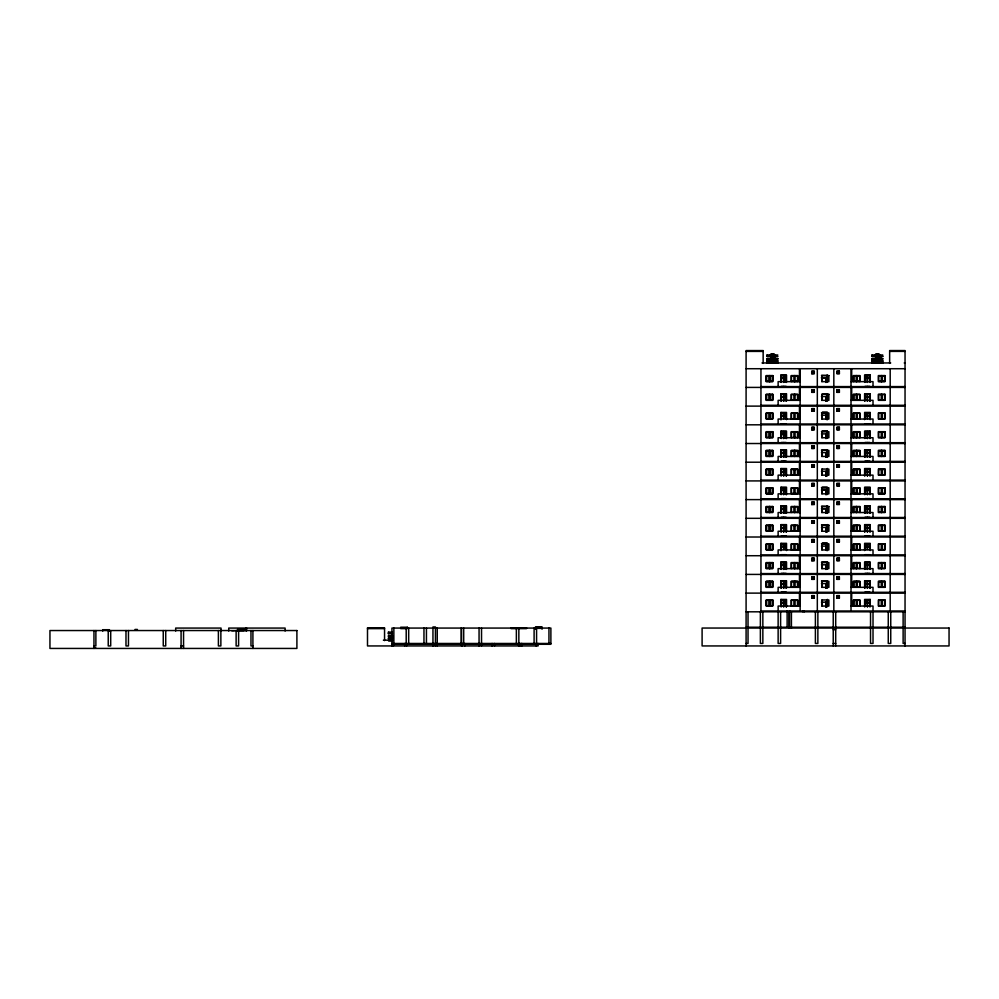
<?xml version="1.0" encoding="UTF-8"?>
<svg xmlns="http://www.w3.org/2000/svg" width="999" height="999" viewBox="0 0 999 999"><rect width="100%" height="100%" fill="white"/><g stroke="black" fill="none" stroke-linecap="round" stroke-linejoin="round"><path stroke-width="1.5" d="M880.019 357.03L881.13 357.192L880.156 356.98M876.123 357.854L877.197 357.754L877.06 356.968M876.485 357.492L875.823 357.717L877.035 357.492M772.564 357.804L772.614 356.968M879.395 357.03L879.47 357.33M879.719 357.28L879.108 357.242M877.996 357.867L878.933 356.968L878.421 357.792M773.164 357.654L772.527 357.505M772.764 357.505L774.088 356.993L773.376 357.292M773.651 357.03L773.226 357.305M771.94 357.317L772.127 357.317M770.841 357.317L770.679 357.305M877.659 357.854L877.447 356.993M775.212 357.317L775.399 356.968M876.86 354.982L875.898 355.357A10.315 9.965 -90 0 0 874.487 355.644L871.802 356.256L871.802 354.982L882.729 354.982L882.729 356.256L880.768 355.644A10.577 10.215 -90 0 0 879.807 355.419M391.908 632.554L391.845 632.567A10.265 9.915 90 0 0 390.447 632.854A10.265 9.915 -90 0 1 391.845 632.567L392.108 632.554M771.028 355.332L770.941 355.332A10.315 9.965 -90 0 0 769.542 355.632L766.857 356.243L766.857 354.97L777.784 354.97L777.16 356.243M875.973 355.344L877.621 355.344L877.584 354.433L877.759 356.256M875.574 356.98L875.436 356.993M771.89 355.344L771.99 355.407A10.277 2.66 -90 0 1 772.377 355.781L774.687 356.243L774.687 354.97M876.81 355.344L876.935 355.419A10.277 2.66 -90 0 1 877.322 355.794L879.632 356.256L879.632 354.982M889.647 351.386L905.044 351.386M746.091 351.398L763.149 351.398M770.616 354.408L774.362 354.408M875.561 354.433L879.307 354.433M770.304 354.558L774.65 354.558M875.249 354.57L879.607 354.57M777.284 356.243L775.823 355.632A10.577 10.215 -90 0 0 774.362 355.332L773.676 354.408L773.788 355.332A10.577 2.735 -90 0 1 774.15 355.632L774.537 356.243M766.945 356.581L777.921 356.581M871.89 356.593L882.866 356.593M767.182 358.566L777.497 358.566M872.127 358.579L882.454 358.579M766.945 358.753L777.921 358.753M871.89 358.766L882.866 358.766M766.945 358.966L777.921 358.966M871.89 358.978L882.866 358.978M767.182 359.141L777.497 359.141M872.127 359.165L882.454 359.165M767.182 360.739L777.497 360.739M872.127 360.751L882.629 360.751M766.945 360.914L777.921 360.914M871.89 360.926L882.866 360.926M766.945 361.126L777.921 361.126M871.89 361.151L882.866 361.151M767.182 361.313L777.497 361.313M872.127 361.326L882.629 361.326M761.987 362.949L890.708 362.949M904.22 362.949L905.044 362.949M766.945 363.074L777.921 363.074M871.89 363.099L882.866 363.099M746.091 368.718L905.044 368.718M814.297 371.403L811.725 371.403L811.725 373.663L814.297 373.663L814.297 371.191L811.825 371.191L811.825 373.663M836.85 371.403L839.422 371.403M811.825 371.853L814.185 371.815M836.95 371.815L839.31 371.853M811.825 372.202L814.185 372.152M836.95 372.152L839.31 372.202M811.825 372.49L814.185 372.54M836.95 372.49L839.31 372.54M811.825 372.877L814.185 372.827M836.95 372.877L839.31 372.827M811.825 373.214L814.185 373.164M836.95 373.164L839.31 373.214M811.825 373.551L814.185 373.551M836.95 373.501L839.31 373.551M870.204 375.037L864.622 375.037L864.622 382.255M781.181 375.437L786.275 375.437L786.275 382.405M821.465 375.362L826.847 375.524M783.853 375.636L786.163 375.636L786.163 378.022L783.853 378.022M867.532 375.636L869.854 375.636L869.854 378.022L867.532 378.022M769.467 375.861L766.445 375.861L766.445 381.368L769.143 381.368L769.143 375.861M772.502 375.861L769.767 375.861L769.767 381.368L772.502 381.368L772.502 375.861L772.439 381.306L769.804 381.306M794.492 375.861L791.47 375.861L791.47 381.368L794.168 381.368L794.168 375.861M794.792 375.861L797.527 375.861L797.527 381.368L794.792 381.368L797.464 381.306M853.683 375.924L853.683 381.306L856.318 381.306L853.621 381.368L853.621 375.861L856.355 375.861M856.643 375.861L859.677 375.861L859.677 381.368L856.98 381.368L856.98 375.861M881.38 375.861L878.645 375.861L878.645 381.368L881.38 381.368L878.708 381.306M881.667 375.861L884.702 375.861L884.702 381.368L882.005 381.368L882.005 375.861M821.465 377.772L826.847 377.772M821.465 377.834L826.847 377.834M781.181 378.221L786.275 378.221M864.859 378.221L869.967 378.221M783.853 378.421L786.163 378.421L786.163 382.405M867.532 378.421L869.854 378.421L869.854 382.405L869.967 375.437L864.859 375.437L864.859 382.405L864.984 378.421L867.294 378.421L867.294 382.405M769.143 381.306L766.495 381.306L766.495 375.924M791.533 381.306L794.168 381.306M856.98 381.306L859.615 381.306M882.005 381.306L884.639 381.306L884.639 375.924M800.137 381.643L778.134 381.643L778.134 386.588M851.011 381.643L873.014 381.643L873.014 386.588M781.293 386.388L783.603 386.388M783.853 386.388L786.163 386.388M864.984 386.388L867.294 386.388M867.532 386.388L869.854 386.388M760.951 386.588L905.044 386.588M746.091 387.412L905.044 387.412M814.297 390.109L811.725 390.109L811.725 392.357L814.297 392.357L814.297 389.885L811.825 389.885L811.825 392.357M836.85 390.109L839.422 390.109M811.825 390.846L814.185 390.896M836.95 390.846L839.31 390.896M811.825 391.196L814.185 391.233M836.95 391.196L839.31 391.233M811.825 391.533L814.185 391.533M836.95 391.533L839.31 391.533M811.825 391.571L814.185 391.571M836.95 391.571L839.31 391.571M811.825 391.87L814.185 391.908M836.95 391.87L839.31 391.908M781.181 394.13L786.275 394.13L786.275 401.111M826.847 394.23L821.752 394.23L821.752 400.462M783.853 394.33L786.163 394.33L786.163 396.728L783.853 396.728M867.532 394.33L869.854 394.33L869.854 396.728L867.532 396.728M769.467 394.568L766.445 394.568L766.445 400.062L769.143 400.012L769.143 394.568M772.502 394.568L769.767 394.568L769.767 400.062L772.502 400.062L772.502 394.568L772.439 400.012M794.492 394.568L791.47 394.568L791.47 400.062L794.168 400.012L794.168 394.568M794.792 394.568L797.527 394.568L797.527 400.062L794.792 400.062M856.355 400.062L853.621 400.062L853.621 394.568L856.355 394.568M856.643 394.568L859.677 394.568L859.677 400.062L856.98 400.012L856.98 394.568M881.38 394.568L878.645 394.568L878.645 400.062L881.38 400.062M881.667 394.568L884.702 394.568L884.702 400.062L882.005 400.012L882.005 394.568M821.465 396.528L826.847 396.528M781.181 396.928L786.275 396.928M864.859 396.928L869.967 396.928M783.853 397.127L786.163 397.127L786.163 401.111M867.532 397.127L869.854 397.127L869.854 401.111L869.967 394.13L864.859 394.13L864.859 401.111L864.984 397.127L867.294 397.127L867.294 401.111M800.137 400.337L778.134 400.337L778.134 405.294M851.011 400.337L873.014 400.337L873.014 405.294M760.951 405.294L905.044 405.294M746.091 406.118L905.044 406.118M814.297 408.803L811.725 408.803L811.725 411.064L814.297 411.064L814.297 408.591L811.825 408.591L811.825 411.064M836.85 408.803L839.422 408.803M811.825 408.916L814.185 408.916M836.95 408.916L839.31 408.916M811.825 409.602L814.185 409.553M836.95 409.553L839.31 409.602M811.825 409.89L814.185 409.94M836.95 409.89L839.31 409.94M811.825 410.227L814.185 410.277M836.95 410.227L839.31 410.277M811.825 410.564L814.185 410.614M836.95 410.564L839.31 410.614M811.825 410.901L814.185 410.901M836.95 410.901L839.31 410.901M827.359 412.375L822.302 412.375L827.359 412.375L827.359 419.655M821.465 412.762L826.847 412.774L826.847 419.68M781.181 412.837L786.275 412.837L786.275 418.419M783.853 413.037L786.163 413.037L786.163 415.422L783.853 415.422M867.532 413.037L869.854 413.037L869.854 415.422L867.532 415.422M769.467 413.261L766.445 413.261L766.445 418.768L769.143 418.706M772.502 413.261L769.767 413.261L769.767 418.768L772.502 418.768L772.502 413.261L772.439 418.706M794.492 413.261L791.47 413.261L791.47 418.768L794.168 418.706M794.792 413.261L797.527 413.261L797.527 418.768L794.792 418.768M856.355 418.768L853.621 418.768L853.621 413.261L856.355 413.261M856.643 413.261L859.677 413.261L859.677 418.768L856.98 418.768L856.98 413.261M881.38 413.261L878.645 413.261L878.645 418.768L881.38 418.768M881.667 413.261L884.702 413.261L884.702 418.768L882.005 418.768L882.005 413.261M821.465 415.184L826.847 415.234M781.181 415.621L786.275 415.621M864.859 415.621L869.967 415.621M783.853 415.821L786.163 415.821L786.163 418.481M867.532 415.821L869.854 415.821L869.854 418.481L869.967 412.837L864.859 412.837L864.859 418.419L864.984 415.821L867.294 415.821L867.294 418.481M800.137 419.043L778.134 419.043L778.134 423.988M851.011 419.043L873.014 419.043L873.014 423.988M781.293 423.788L783.603 423.788M783.853 423.788L786.163 423.788M864.984 423.788L867.294 423.788M867.532 423.788L869.854 423.788M760.951 423.988L905.044 423.988M746.091 424.812L905.044 424.812M814.297 427.51L811.725 427.51L811.725 429.77L814.297 429.77L814.297 427.285L811.825 427.285L811.825 429.77M836.85 427.51L839.422 427.51M811.825 427.622L814.185 427.622M836.95 427.622L839.31 427.622M811.825 427.909L814.185 427.959M836.95 427.959L839.31 427.909M811.825 428.259L814.185 428.296M836.95 428.259L839.31 428.296M811.825 428.971L814.185 428.933M836.95 428.933L839.31 428.971M811.825 429.27L814.185 429.308M836.95 429.308L839.31 429.27M811.825 429.607L814.185 429.607M836.95 429.607L839.31 429.607M827.359 431.068L822.302 431.068L827.359 431.143L827.359 438.361M870.204 431.143L864.622 431.143L864.622 438.361M821.465 431.468L826.847 431.468L826.847 438.386M781.181 431.543L786.275 431.543L786.275 438.511M783.853 431.73L786.163 431.73L786.163 434.128L783.853 434.128M867.532 431.73L869.854 431.73L869.854 434.128L867.532 434.128M769.467 431.968L766.445 431.968L766.445 437.462L769.143 437.412M794.492 431.968L791.47 431.968L791.47 437.462L794.168 437.412M794.792 431.968L797.527 431.968L797.527 437.462L794.792 437.462M856.355 431.968L853.621 431.968L853.621 437.462L856.355 437.462M856.643 431.968L859.677 431.968L859.677 437.462L856.98 437.462L856.98 431.968M881.38 431.968L878.645 431.968L878.645 437.462L881.38 437.462M881.667 431.968L884.702 431.968L884.702 437.462L882.005 437.462L882.005 431.968M821.465 433.928L826.847 433.878M781.181 434.328L786.275 434.328M864.859 434.328L869.967 434.328M783.853 434.528L786.163 434.528L786.163 438.511M867.532 434.528L869.854 434.528L869.854 438.511L869.967 431.543L864.859 431.543L864.859 438.511L864.984 434.528L867.294 434.528L867.294 438.511M800.137 437.737L778.134 437.737L778.134 442.694M851.011 437.737L873.014 437.737L873.014 442.694M781.293 442.495L783.603 442.495M783.853 442.495L786.163 442.495M864.984 442.495L867.294 442.495M867.532 442.495L869.854 442.495M760.951 442.694L905.044 442.694M746.091 443.519L905.044 443.519M814.297 446.203L811.725 446.203L811.725 448.464L814.297 448.464L814.297 445.991L811.825 445.991L811.825 448.464M836.85 446.203L839.422 446.203M811.825 446.328L814.185 446.328M836.95 446.328L839.31 446.328M811.825 446.665L814.185 446.615M836.95 446.665L839.31 446.615M811.825 446.953L814.185 447.003M836.95 446.953L839.31 447.003M811.825 447.677L814.185 447.627M836.95 447.677L839.31 447.627M811.825 447.964L814.185 448.014M836.95 448.014L839.31 447.964M811.825 448.351L814.185 448.351M836.95 448.351L839.31 448.351M781.181 450.237L786.275 450.237L786.275 457.205M821.465 450.162L826.847 450.174L826.847 457.08M783.853 450.437L786.163 450.437L786.163 452.822L783.853 452.822M867.532 450.437L869.854 450.437L869.854 452.822L867.532 452.822M769.467 450.661L766.445 450.661L766.445 456.168L769.143 456.106L769.143 450.661L766.495 450.724L766.495 456.106M794.492 450.661L791.47 450.661L791.47 456.168L794.168 456.106L794.168 450.661L791.533 450.724M797.527 450.661L794.792 450.661L797.464 450.724L797.527 456.168L794.792 456.168M856.643 450.661L859.677 450.661L859.677 456.168L856.98 456.106L856.98 450.661L859.615 450.724M878.645 450.661L881.38 450.661L878.708 450.724L878.645 456.168L881.38 456.168M881.667 450.661L884.702 450.661L884.702 456.168L882.005 456.168L882.005 450.661L884.639 450.724L884.639 456.106M769.804 450.724L772.439 450.724L772.502 456.168L769.767 456.168L769.767 450.661L772.502 450.661L772.439 456.106M821.465 452.584L826.847 452.634M781.181 453.022L786.275 453.022M864.859 453.022L869.967 453.022M783.853 453.221L786.163 453.221L786.163 457.205M867.532 453.221L869.854 453.221L869.854 457.205L869.967 450.237L864.859 450.237L864.859 457.205L864.984 453.221L867.294 453.221L867.294 457.205M853.683 456.106L853.683 450.724L856.318 450.724L853.621 450.661L853.621 456.168L856.355 456.168M800.137 456.443L778.134 456.443L778.134 461.388M851.011 456.443L873.014 456.443L873.014 461.388M781.293 461.188L783.603 461.188M783.853 461.188L786.163 461.188M864.984 461.188L867.294 461.188M867.532 461.188L869.854 461.188M760.951 461.388L905.044 461.388M746.091 462.212L905.044 462.212M814.297 464.91L811.725 464.91L811.725 467.17L814.297 467.17L814.297 464.685L811.825 464.685L811.825 467.17M836.85 464.91L839.422 464.91M811.825 465.359L814.185 465.322M836.95 465.359L839.31 465.322M811.825 465.696L814.185 465.659M836.95 465.659L839.31 465.696M811.825 465.996L814.185 466.034M836.95 465.996L839.31 466.034M811.825 466.333L814.185 466.371M836.95 466.333L839.31 466.371M811.825 467.057L814.185 467.008M836.95 467.057L839.31 467.008M781.181 468.943L786.275 468.943L786.275 475.911M783.853 469.143L786.163 469.143L786.163 471.528L783.853 471.528M867.532 469.143L869.854 469.143L869.854 471.528L867.532 471.528M769.467 469.368L766.445 469.368L766.445 474.862L769.143 474.812L769.143 469.368L766.495 469.418L766.495 474.812M794.492 469.368L791.47 469.368L791.47 474.862L794.168 474.812L794.168 469.368L791.533 469.418M797.527 469.368L794.792 469.368L797.464 469.418L797.527 474.862L794.792 474.862M856.643 469.368L859.677 469.368L859.677 474.862L856.98 474.812L856.98 469.368L859.615 469.418M878.645 469.368L881.38 469.368L878.708 469.418L878.645 474.862L881.38 474.862M881.667 469.368L884.702 469.368L884.702 474.862L882.005 474.862L882.005 469.368L884.639 469.418L884.639 474.812M769.804 469.418L772.439 469.418L772.502 474.862L769.767 474.862L769.767 469.368L772.502 469.368L772.439 474.812M821.465 471.278L826.847 471.341M781.181 471.728L786.275 471.728M864.859 471.728L869.967 471.728M783.853 471.928L786.163 471.928L786.163 475.911M867.532 471.928L869.854 471.928L869.854 475.911L869.967 468.943L864.859 468.943L864.859 475.911L864.984 471.928L867.294 471.928L867.294 475.911M853.683 474.812L853.683 469.418L856.318 469.418L853.621 469.368L853.621 474.862L856.355 474.862M800.137 475.137L778.134 475.137L778.134 480.094M851.011 475.137L873.014 475.137L873.014 480.094M760.951 480.094L905.044 480.094M746.091 480.919L905.044 480.919M814.297 483.616L811.725 483.616L811.725 485.864L814.297 485.864L814.297 483.391L811.825 483.391L811.825 485.864M836.85 483.616L839.422 483.616M811.825 484.016L814.185 484.065M836.95 484.016L839.31 484.065M811.825 484.69L814.185 484.74M836.95 484.74L839.31 484.69M811.825 485.077L814.185 485.027M836.95 485.077L839.31 485.027M811.825 485.414L814.185 485.364M836.95 485.364L839.31 485.414M811.825 485.751L814.185 485.701M836.95 485.751L839.31 485.751M822.302 487.175L827.359 487.162L827.359 494.455M781.181 487.637L786.275 487.637L786.275 494.605M821.465 487.574L826.847 487.562L826.847 494.48M783.853 487.837L786.163 487.837L786.163 490.222L783.853 490.222M867.532 487.837L869.854 487.837L869.854 490.222L867.532 490.222M769.467 488.061L766.445 488.061L766.445 493.568L769.143 493.568L769.143 488.061M772.502 488.061L769.767 488.061L769.767 493.568L772.502 493.568L772.502 488.061L772.439 493.506L769.804 493.506M794.492 488.061L791.47 488.061L791.47 493.568L794.168 493.568L794.168 488.061M794.792 488.061L797.527 488.061L797.527 493.568L794.792 493.568L797.464 493.506M853.683 488.124L853.683 493.506L856.318 493.506L853.621 493.568L853.621 488.061L856.355 488.061M856.643 488.061L859.677 488.061L859.677 493.568L856.98 493.568L856.98 488.061M881.38 488.061L878.645 488.061L878.645 493.568L881.38 493.568L878.708 493.506M881.667 488.061L884.702 488.061L884.702 493.568L882.005 493.568L882.005 488.061M781.181 490.422L786.275 490.422M864.859 490.422L869.967 490.422M769.143 493.506L766.495 493.506L766.495 488.124M791.533 493.506L794.168 493.506M856.98 493.506L859.615 493.506M882.005 493.506L884.639 493.506L884.639 488.124M800.137 493.843L778.134 493.843L778.134 498.788M851.011 493.843L873.014 493.843L873.014 498.788M781.293 498.588L783.603 498.588M783.853 498.588L786.163 498.588M864.984 498.588L867.294 498.588M867.532 498.588L869.854 498.588M760.951 498.788L905.044 498.788M746.091 499.612L905.044 499.612M814.297 502.31L811.725 502.31L811.725 504.57L814.297 504.57L814.297 502.085L811.825 502.085L811.825 504.57M836.85 502.31L839.422 502.31M811.825 502.722L814.185 502.759M836.95 502.722L839.31 502.759M811.825 503.059L814.185 503.096M836.95 503.096L839.31 503.059M811.825 503.434L814.185 503.396M836.95 503.396L839.31 503.434M811.825 504.12L814.185 504.07M836.95 504.07L839.31 504.12M870.204 505.944L864.622 505.944L864.622 513.161M781.181 506.343L786.275 506.343L786.275 513.311M821.465 506.268L826.847 506.431M783.853 506.543L786.163 506.543L786.163 508.928L783.853 508.928M867.532 506.543L869.854 506.543L869.854 508.928L867.532 508.928M769.467 506.768L766.445 506.768L766.445 512.262L769.143 512.212M772.502 506.768L769.767 506.768L769.767 512.262L772.502 512.262L772.502 506.768L772.439 512.212M794.492 506.768L791.47 506.768L791.47 512.262L794.168 512.212M794.792 506.768L797.527 506.768L797.527 512.262L794.792 512.262M856.355 512.262L853.621 512.262L853.621 506.768L856.355 506.768M856.643 506.768L859.677 506.768L859.677 512.262L856.98 512.212M881.38 506.768L878.645 506.768L878.645 512.262L881.38 512.262M881.667 506.768L884.702 506.768L884.702 512.262L882.005 512.212M781.181 509.128L786.275 509.128M864.859 509.128L869.967 509.128M783.853 509.328L786.163 509.328L786.163 513.311M867.532 509.328L869.854 509.328L869.854 513.311L869.967 506.343L864.859 506.343L864.859 513.311L864.984 509.328L867.294 509.328L867.294 513.311M800.137 512.537L778.134 512.537L778.134 517.494M851.011 512.537L873.014 512.537L873.014 517.494M781.293 517.295L783.603 517.295M783.853 517.295L786.163 517.295M864.984 517.295L867.294 517.295M867.532 517.295L869.854 517.295M760.951 517.494L905.044 517.494M746.091 518.319L905.044 518.319M814.297 521.016L811.725 521.016L811.725 523.264L814.297 523.264L814.297 520.791L811.825 520.791L811.825 523.264M836.85 521.016L839.422 521.016M811.825 521.128L814.185 521.128M836.95 521.128L839.31 521.128M811.825 521.416L814.185 521.416M836.95 521.416L839.31 521.416M811.825 521.466L814.185 521.466M836.95 521.466L839.31 521.466M811.825 521.803L814.185 521.753M836.95 521.753L839.31 521.803M811.825 522.09L814.185 522.14M836.95 522.09L839.31 522.14M811.825 522.814L814.185 522.764M836.95 522.814L839.31 522.764M781.181 525.037L786.275 525.037L786.275 532.005M821.465 524.975L826.847 525.137M783.853 525.237L786.163 525.237L786.163 527.634L783.853 527.634M867.532 525.237L869.854 525.237L869.854 527.634L867.532 527.634M769.467 525.462L766.445 525.462L766.445 530.968L769.143 530.906M794.492 525.462L791.47 525.462L791.47 530.968L794.168 530.906M794.792 525.462L797.527 525.462L797.527 530.968L794.792 530.968M856.355 525.462L853.621 525.462L853.621 530.968L856.355 530.968M856.643 525.462L859.677 525.462L859.677 530.968L856.98 530.968L856.98 525.462M881.38 525.462L878.645 525.462L878.645 530.968L881.38 530.968M881.667 525.462L884.702 525.462L884.702 530.968L882.005 530.968L882.005 525.462M821.465 527.435L826.847 527.435M781.181 527.822L786.275 527.822M864.859 527.822L869.967 527.822M783.853 528.021L786.163 528.021L786.163 532.005M867.532 528.021L869.854 528.021L869.854 532.005L869.967 525.037L864.859 525.037L864.859 532.005L864.984 528.021L867.294 528.021L867.294 532.005M800.137 531.243L778.134 531.243L778.134 536.188M851.011 531.243L873.014 531.243L873.014 536.188M781.293 535.988L783.603 535.988M783.853 535.988L786.163 535.988M864.984 535.988L867.294 535.988M867.532 535.988L869.854 535.988M760.951 536.188L905.044 536.188M746.091 537.012L905.044 537.012M814.297 539.71L811.725 539.71L811.725 541.97L814.297 541.97L814.297 539.497L811.825 539.497L811.825 541.97M836.85 539.71L839.422 539.71M811.825 539.822L814.185 539.822M836.95 539.822L839.31 539.822M811.825 540.496L814.185 540.459M836.95 540.496L839.31 540.459M811.825 540.834L814.185 540.796M836.95 540.796L839.31 540.834M811.825 541.183L814.185 541.133M836.95 541.183L839.31 541.133M811.825 541.47L814.185 541.52M836.95 541.52L839.31 541.47M811.825 541.808L814.185 541.808M836.95 541.808L839.31 541.808M822.302 543.269L827.359 543.269L827.359 550.561M822.302 543.344L827.359 543.344M821.465 543.668L826.847 543.681L826.847 550.586M781.181 543.743L786.275 543.743L786.275 549.313M783.853 543.943L786.163 543.943L786.163 546.328L783.853 546.328M867.532 543.943L869.854 543.943L869.854 546.328L867.532 546.328M769.467 544.168L766.445 544.168L766.445 549.662L769.143 549.612L769.143 544.168M794.492 544.168L791.47 544.168L791.47 549.662L794.168 549.612L794.168 544.168M794.792 544.168L797.527 544.168L797.527 549.662L794.792 549.662M856.355 544.168L853.621 544.168L853.621 549.662L856.355 549.662M856.643 544.168L859.677 544.168L859.677 549.662L856.98 549.612L856.98 544.168M881.38 544.168L878.645 544.168L878.645 549.662L881.38 549.662M881.667 544.168L884.702 544.168L884.702 549.662L882.005 549.612L882.005 544.168M821.465 546.141L826.847 546.078M781.181 546.528L786.275 546.528M864.859 546.528L869.967 546.528M783.853 546.728L786.163 546.728L786.163 549.388M867.532 546.728L869.854 546.728L869.854 549.388M772.502 549.662L769.767 549.662L769.767 544.168L772.502 544.168L772.502 549.662L772.439 544.218M800.137 549.937L778.134 549.937L778.134 554.895M851.011 549.937L873.014 549.937L873.014 554.895M781.293 554.695L783.603 554.695M783.853 554.695L786.163 554.695M864.984 554.695L867.294 554.695M867.532 554.695L869.854 554.695M760.951 554.895L905.044 554.895M746.091 555.719L905.044 555.719M814.297 558.416L811.725 558.416L811.725 560.664L814.297 560.664L814.297 558.191L811.825 558.191L811.825 560.664M836.85 558.416L839.422 558.416M811.825 558.528L814.185 558.528M836.95 558.528L839.31 558.528M811.825 558.816L814.185 558.866M836.95 558.816L839.31 558.866M811.825 559.153L814.185 559.203M836.95 559.203L839.31 559.153M811.825 559.49L814.185 559.49M836.95 559.49L839.31 559.49M811.825 559.54L814.185 559.54M836.95 559.54L839.31 559.54M811.825 559.827L814.185 559.877M836.95 559.827L839.31 559.877M811.825 560.214L814.185 560.164M836.95 560.164L839.31 560.214M811.825 560.551L814.185 560.551M836.95 560.551L839.31 560.514M822.302 561.975L827.359 561.962L827.359 569.255M822.302 562.037L827.359 562.037M821.465 562.375L826.847 562.362L826.847 569.293M781.181 562.437L786.275 562.437L786.275 569.405M783.853 562.637L786.163 562.637L786.163 565.034L783.853 565.034M867.532 562.637L869.854 562.637L869.854 565.034L867.532 565.034M769.467 562.862L766.445 562.862L766.445 568.369L769.143 568.306L769.143 562.862M772.502 562.862L769.767 562.862L769.767 568.369L772.502 568.369L772.502 562.862L772.439 568.306M794.492 562.862L791.47 562.862L791.47 568.369L794.168 568.306L794.168 562.862M794.792 562.862L797.527 562.862L797.527 568.369L794.792 568.369M856.355 568.369L853.621 568.369L853.621 562.862L856.355 562.862M856.643 562.862L859.677 562.862L859.677 568.369L856.98 568.306L856.98 562.862M881.38 562.862L878.645 562.862L878.645 568.369L881.38 568.369M881.667 562.862L884.702 562.862L884.702 568.369L882.005 568.306L882.005 562.862M821.465 564.835L826.847 564.785M781.181 565.234L786.275 565.234M864.859 565.234L869.967 565.234M783.853 565.422L786.163 565.422L786.163 569.405M867.532 565.422L869.854 565.422L869.854 569.405L869.967 562.437L864.859 562.437L864.859 569.405L864.984 565.422L867.294 565.422L867.294 569.405M800.137 568.643L778.134 568.643L778.134 573.588M851.011 568.643L873.014 568.643L873.014 573.588M781.293 573.389L783.603 573.389M783.853 573.389L786.163 573.389M864.984 573.389L867.294 573.389M867.532 573.389L869.854 573.389M760.951 573.588L905.044 573.588M746.091 574.413L905.044 574.413M814.297 577.11L811.725 577.11L811.725 579.37L814.297 579.37L814.297 576.898L811.825 576.898L811.825 579.37M836.85 577.11L839.422 577.11M811.825 577.222L814.185 577.222M836.95 577.222L839.31 577.222M811.825 577.522L814.185 577.559M836.95 577.522L839.31 577.559M811.825 577.897L814.185 577.859M836.95 577.897L839.31 577.859M811.825 578.196L814.185 578.234M836.95 578.234L839.31 578.196M811.825 578.583L814.185 578.533M836.95 578.583L839.31 578.533M811.825 578.871L814.185 578.871M836.95 578.871L839.31 578.871M811.825 578.921L814.185 578.921M836.95 578.921L839.31 578.921M811.825 579.208L814.185 579.258M836.95 579.208L839.31 579.258M781.181 581.143L786.275 581.143L786.275 588.111M821.465 581.081L826.847 581.068L826.847 587.986M783.853 581.343L786.163 581.343L786.163 583.728L783.853 583.728M867.532 581.343L869.854 581.343L869.854 583.728L867.532 583.728M769.467 581.568L766.445 581.568L766.445 587.062L769.143 587.012L769.143 581.568L766.495 581.618L766.495 587.012M794.492 581.568L791.47 581.568L791.47 587.062L794.168 587.012L794.168 581.568L791.533 581.618M797.527 581.568L794.792 581.568L797.464 581.618L797.527 587.062L794.792 587.062M856.643 581.568L859.677 581.568L859.677 587.062L856.98 587.012L856.98 581.568L859.615 581.618M878.645 581.568L881.38 581.568L878.708 581.618L878.645 587.062L881.38 587.062M881.667 581.568L884.702 581.568L884.702 587.062L882.005 587.062L882.005 581.568L884.639 581.618L884.639 587.012M769.804 581.618L772.439 581.618L772.502 587.062L769.767 587.062L769.767 581.568L772.502 581.568L772.439 587.012M821.465 583.541L826.847 583.541M781.181 583.928L786.275 583.928M864.859 583.928L869.967 583.928M783.853 584.128L786.163 584.128L786.163 588.111M867.532 584.128L869.854 584.128L869.854 588.111L869.967 581.143L864.859 581.143L864.859 588.111L864.984 584.128L867.294 584.128L867.294 588.111M853.683 587.012L853.683 581.618L856.318 581.618L853.621 581.568L853.621 587.062L856.355 587.062M800.137 587.337L778.134 587.337L778.134 592.295M851.011 587.337L873.014 587.337L873.014 592.295M781.293 592.095L783.603 592.095M783.853 592.095L786.163 592.095M864.984 592.095L867.294 592.095M867.532 592.095L869.854 592.095M760.951 592.295L905.044 592.295M746.091 593.119L905.044 593.119M814.297 595.816L811.725 595.816L811.725 598.064L814.297 598.064L814.297 595.591L811.825 595.591L811.825 598.064L814.185 597.914M836.85 595.816L839.422 595.816M811.825 596.266L814.185 596.216M836.95 596.216L839.31 596.266M811.825 596.94L814.185 596.89M836.95 596.94L839.31 596.89M811.825 597.277L814.185 597.227M836.95 597.227L839.31 597.277M811.825 597.577L814.185 597.577M836.95 597.577L839.31 597.577M811.825 597.614L814.185 597.614M836.95 597.614L839.31 597.614M836.95 597.951L839.31 597.914M870.204 599.437L864.622 599.437L864.622 606.655M781.181 599.837L786.275 599.837L786.275 606.805M783.853 600.037L786.163 600.037L786.163 602.434L783.853 602.434M867.532 600.037L869.854 600.037L869.854 602.434L867.532 602.434M769.467 600.262L766.445 600.262L766.445 605.769L769.143 605.769L769.143 600.262L766.495 600.324L766.495 605.719L769.143 605.719M794.492 600.262L791.47 600.262L791.47 605.769L794.168 605.769L794.168 600.262L791.533 600.324M797.527 600.262L794.792 600.262L797.464 600.324L797.527 605.769L794.792 605.769M856.643 600.262L859.677 600.262L859.677 605.769L856.98 605.769L856.98 600.262L859.615 600.324M878.645 600.262L881.38 600.262L878.708 600.324L878.645 605.769L881.38 605.769M881.667 600.262L884.702 600.262L884.702 605.769L882.005 605.769L882.005 600.262L884.639 600.324L884.639 605.719L882.005 605.719M769.804 600.324L772.439 600.324L772.502 605.769L769.767 605.769L769.767 600.262L772.502 600.262L772.439 605.719L769.804 605.719M821.465 602.185L826.847 602.185M781.181 602.634L786.275 602.634M864.859 602.634L869.967 602.634M783.853 602.834L786.163 602.834L786.163 606.805M867.532 602.834L869.854 602.834L869.854 606.805L869.967 599.837L864.859 599.837L864.859 606.805L864.984 602.834L867.294 602.834L867.294 606.805M791.533 605.719L794.168 605.719M794.829 605.719L797.464 605.719M856.318 605.719L853.683 605.719L853.683 600.324L856.355 600.262L853.683 600.324L853.621 605.769L856.355 605.769M856.98 605.719L859.615 605.719M878.708 605.719L881.343 605.719M800.137 606.043L778.134 606.043L778.134 610.988M851.011 606.043L873.014 606.043L873.014 610.988M760.951 610.988L905.044 610.988M746.091 611.813L905.044 611.813M787.125 626.947L789.597 626.947M746.091 627.222L905.044 627.222M535.476 627.509L542.082 627.509M400.724 627.784L407.33 627.784M535.476 627.784L542.082 627.784M433.291 628.071L391.933 628.071L391.933 645.941M434.777 628.071L550.886 628.071L550.886 644.293L391.933 644.293M535.476 628.346L542.082 628.346M367.495 628.633L384.553 628.633M134.977 629.445L137.45 629.445M833.228 629.695L835.701 629.695M237.5 630.269L244.106 630.269M231.768 630.756L234.34 630.756M392.382 632.192L388.261 632.192L388.261 633.466L390.946 632.854A10.315 9.965 -90 0 1 391.908 632.629M388.349 633.816L392.42 633.816M388.586 635.801L392.532 635.801M388.349 635.976L392.47 635.976M388.349 636.188L392.47 636.188M388.586 636.375L392.532 636.375M388.586 637.961L392.532 637.961M388.349 638.136L392.47 638.136M388.349 638.361L392.47 638.361M388.586 638.536L392.532 638.536M383.391 640.184L392.532 640.122M388.349 640.309L392.47 640.309M388.349 640.546L392.47 640.546M388.586 640.721L392.532 640.721M391.933 643.468L550.886 643.468M746.091 643.443L748.026 643.443L748.026 628.046M833.228 643.443L835.701 643.443M905.044 643.443L903.121 643.443L903.121 628.046M391.933 645.541L393.856 645.541M93.956 645.941L95.879 645.941L95.879 630.544M181.081 645.941L183.554 645.941M252.909 645.941L250.974 645.941L250.974 630.544M93.956 648.014L95.879 648.014M876.61 357.005L876.348 357.305M905.044 645.941L905.044 350.562L889.647 350.562L889.647 363.386M903.121 611.813L903.121 627.222M890.746 611.813L890.746 627.222M890.746 628.046L890.746 643.443L888.261 643.443L888.261 628.046M890.196 368.718L890.196 611.813M888.261 611.813L888.261 627.222M884.639 394.617L884.639 400.012M884.639 413.324L884.639 418.706M884.639 432.018L884.639 437.412M884.639 506.818L884.639 512.212M884.639 525.524L884.639 530.906M884.639 544.218L884.639 549.612M884.639 562.924L884.639 568.306M882.005 506.768L882.005 512.262M881.667 375.587L881.667 381.643M881.667 394.293L881.667 400.337M881.667 412.987L881.667 419.043M881.667 431.693L881.667 437.737M881.667 450.387L881.667 456.443M881.667 469.093L881.667 475.137M881.667 487.787L881.667 493.843M881.667 506.493L881.667 512.537M881.667 525.187L881.667 531.243M881.667 543.893L881.667 549.937M881.667 562.587L881.667 568.643M881.667 581.293L881.667 587.337M881.667 599.987L881.667 606.043M881.343 375.587L881.343 381.643M881.343 394.293L881.343 400.337M881.343 412.987L881.343 419.043M881.343 431.693L881.343 437.737M881.343 450.387L881.343 456.443M881.343 469.093L881.343 475.137M881.343 487.787L881.343 493.843M881.343 506.493L881.343 512.537M881.343 525.187L881.343 531.243M881.343 543.893L881.343 549.937M881.343 562.587L881.343 568.643M881.343 581.293L881.343 587.337M881.343 599.987L881.343 606.043M879.195 354.433L879.17 355.344M878.995 354.433L879.045 355.344M878.383 354.433L878.246 355.344L878.071 354.433M877.821 354.433L877.959 355.344M877.359 354.433L877.247 355.344M876.985 354.433L876.985 355.344M876.61 354.433L876.735 355.344M876.498 354.433L876.498 355.344M876.148 354.433L876.148 355.344M875.948 354.433L875.948 355.344M873.014 611.813L873.014 627.222M873.014 628.046L873.014 643.443L870.541 643.443L870.541 628.046M872.302 354.982L872.302 356.256M870.541 611.813L870.541 627.222M870.129 375.037L870.204 382.255M870.129 400.961L870.204 393.743L864.622 393.743L864.622 400.961M870.129 419.655L870.204 412.437L864.622 412.437L864.622 419.655M870.129 431.143L870.204 438.361M870.204 457.055L870.204 449.837L864.622 449.837L864.622 457.055M870.129 475.761L870.204 468.543L864.622 468.543L864.622 475.761M870.129 494.455L870.204 487.237L864.622 487.237L864.622 494.455M870.129 505.944L870.204 513.161M870.204 531.855L870.204 524.637L864.622 524.637L864.622 531.855M870.204 550.561L870.204 543.344L864.622 543.344L864.622 550.561M870.204 569.255L870.204 562.037L864.622 562.037L864.622 569.255M870.204 587.961L870.204 580.744L864.622 580.744L864.622 587.961M870.129 599.437L870.204 606.655M869.967 549.313L869.967 543.743L864.859 543.743L864.859 549.313M869.854 490.621L869.854 494.605L869.967 487.637L864.859 487.637L864.859 494.605L864.984 490.621M867.419 375.437L867.532 382.405M867.419 394.13L867.532 401.111M867.419 412.837L867.532 418.481M867.419 431.543L867.532 438.511M867.419 450.237L867.532 457.205M867.419 468.943L867.532 475.911M867.419 487.637L867.532 494.605M867.419 506.343L867.532 513.311M867.419 525.037L867.532 532.005M867.419 543.743L867.532 549.388M867.419 562.437L867.532 569.405M867.419 581.143L867.532 588.111M867.419 599.837L867.532 606.805M867.294 490.621L867.294 494.605M867.294 549.388L867.294 546.728L864.984 546.728L864.984 549.388M859.952 381.643L859.952 375.587L853.346 375.587L853.346 381.643M859.952 400.337L859.952 394.293L853.346 394.293L853.346 400.337M859.952 419.043L859.952 412.987L853.346 412.987L853.346 419.043M859.952 437.737L859.952 431.693L853.346 431.693L853.346 437.737M859.952 456.443L859.952 450.387L853.346 450.387L853.346 456.443M859.952 475.137L859.952 469.093L853.346 469.093L853.346 475.137M859.952 493.843L859.952 487.787L853.346 487.787L853.346 493.843M859.952 512.537L859.952 506.493L853.346 506.493L853.346 512.537M859.952 531.243L859.952 525.187L853.346 525.187L853.346 531.243M859.952 549.937L859.952 543.893L853.346 543.893L853.346 549.937M859.952 568.643L859.952 562.587L853.346 562.587L853.346 568.643M859.952 587.337L859.952 581.293L853.346 581.293L853.346 587.337M859.952 606.043L859.952 599.987L853.346 599.987L853.346 606.043M856.98 506.768L856.98 512.262M856.643 375.587L856.643 381.643M856.643 394.293L856.643 400.337M856.643 412.987L856.643 419.043M856.643 431.693L856.643 437.737M856.643 450.387L856.643 456.443M856.643 469.093L856.643 475.137M856.643 487.787L856.643 493.843M856.643 506.493L856.643 512.537M856.643 525.187L856.643 531.243M856.643 543.893L856.643 549.937M856.643 562.587L856.643 568.643M856.643 581.293L856.643 587.337M856.643 599.987L856.643 606.043M856.318 375.587L856.318 381.643M856.318 394.293L856.318 400.337M856.318 412.987L856.318 419.043M856.318 431.693L856.318 437.737M856.318 450.387L856.318 456.443M856.318 469.093L856.318 475.137M856.318 487.787L856.318 493.843M856.318 506.493L856.318 512.537M856.318 525.187L856.318 531.243M856.318 543.893L856.318 549.937M856.318 562.587L856.318 568.643M856.318 581.293L856.318 587.337M856.318 599.987L856.318 606.043M853.683 394.617L853.683 400.012M853.683 413.324L853.683 418.706M853.683 432.018L853.683 437.412M853.683 506.818L853.683 512.212M853.683 525.524L853.683 530.906M853.683 544.218L853.683 549.612M853.683 562.924L853.683 568.306M851.697 368.718L851.697 381.643M851.697 387.412L851.697 400.337M851.697 406.118L851.697 419.043M851.697 424.812L851.697 437.737M851.697 443.519L851.697 456.443M851.697 462.212L851.697 475.137M851.697 480.919L851.697 493.843M851.697 499.612L851.697 512.537M851.697 518.319L851.697 531.243M851.697 537.012L851.697 549.937M851.697 555.719L851.697 568.643M851.697 574.413L851.697 587.337M851.697 593.119L851.697 606.043M851.011 368.718L851.011 386.588M851.011 387.412L851.011 405.294M851.011 406.118L851.011 423.988M851.011 424.812L851.011 442.694M851.011 443.519L851.011 461.388M851.011 462.212L851.011 480.094M851.011 480.919L851.011 498.788M851.011 499.612L851.011 517.494M851.011 518.319L851.011 536.188M851.011 537.012L851.011 554.895M851.011 555.719L851.011 573.588M851.011 574.413L851.011 592.295M851.011 593.119L851.011 610.988M835.701 611.813L835.701 645.916M833.828 368.718L833.828 611.813M833.228 611.813L833.228 645.916M827.359 374.962L827.359 382.255M827.359 393.668L827.359 400.961M827.359 449.762L827.359 457.055M827.359 468.469L827.359 475.761M827.359 505.869L827.359 513.161M827.359 524.562L827.359 531.855M827.359 580.669L827.359 587.961M827.359 599.375L827.359 606.655M826.847 375.362L826.847 382.28M826.847 394.068L826.847 400.986M826.847 468.868L826.847 475.786M826.847 506.268L826.847 513.186M826.847 524.962L826.847 531.893M826.847 599.762L826.847 606.693M826.123 377.784L826.123 382.417M826.123 396.491L826.123 401.123M826.123 415.184L826.123 418.993M826.123 433.891L826.123 438.524M826.123 452.584L826.123 457.217M826.123 471.291L826.123 476.173M826.123 489.985L826.123 494.617M826.123 508.691L826.123 513.324M826.123 527.385L826.123 532.017M826.123 546.091L826.123 549.887M826.123 564.785L826.123 569.43M826.123 583.491L826.123 588.124M826.123 602.197L826.123 607.08M825.836 377.784L825.836 382.417M825.836 396.491L825.836 401.123M825.836 415.184L825.836 418.993M825.836 433.891L825.836 438.524M825.836 452.584L825.836 457.217M825.836 471.291L825.836 476.173M825.836 489.985L825.836 494.617M825.836 508.691L825.836 513.324M825.836 527.385L825.836 532.017M825.836 546.091L825.836 549.887M825.836 564.785L825.836 569.43M825.836 583.491L825.836 588.124M825.836 602.197L825.836 607.08M822.277 412.987L822.277 419.043L828.87 419.043L828.87 412.987L821.752 412.937L821.752 419.155M822.277 431.693L822.277 437.737L828.87 437.737L828.87 431.693L821.752 431.63L821.752 437.862M822.277 450.387L822.277 456.443L828.87 456.443L828.87 450.387L821.752 450.337L821.752 456.555M822.277 469.093L822.277 475.137L828.87 475.137L828.87 469.093L821.752 469.031L821.752 475.262M822.277 487.787L822.277 493.843L828.87 493.843L828.87 487.787L821.752 487.737L821.752 493.956M822.277 543.893L822.277 549.937L828.87 549.937L828.87 543.893L821.752 543.831L821.752 550.062M822.277 562.587L822.277 568.643L828.87 568.643L828.87 562.587L821.752 562.537L821.752 568.768M822.277 581.293L822.277 587.337L828.87 587.337L828.87 581.293L821.752 581.231L821.752 587.462M822.277 599.987L822.277 606.043L828.87 606.043L828.87 599.987L821.752 599.937L821.752 606.168M821.752 375.524L821.752 381.755M821.752 506.431L821.752 512.662M821.752 525.137L821.752 531.356M817.869 611.813L817.869 627.222M817.869 628.046L817.869 643.443L815.396 643.443L815.396 628.046M817.319 368.718L817.319 611.813M815.396 611.813L815.396 627.222M804.257 610.988L804.257 611.813M802.884 610.988L802.884 611.813M800.137 368.718L800.137 386.588M800.137 387.412L800.137 405.294M800.137 406.118L800.137 423.988M800.137 424.812L800.137 442.694M800.137 443.519L800.137 461.388M800.137 462.212L800.137 480.094M800.137 480.919L800.137 498.788M800.137 499.612L800.137 517.494M800.137 518.319L800.137 536.188M800.137 537.012L800.137 554.895M800.137 555.719L800.137 573.588M800.137 574.413L800.137 592.295M800.137 593.119L800.137 610.988M799.45 368.718L799.45 381.643M799.45 387.412L799.45 400.337M799.45 406.118L799.45 419.043M799.45 424.812L799.45 437.737M799.45 443.519L799.45 456.443M799.45 462.212L799.45 475.137M799.45 480.919L799.45 493.843M799.45 499.612L799.45 512.537M799.45 518.319L799.45 531.243M799.45 537.012L799.45 549.937M799.45 555.719L799.45 568.643M799.45 574.413L799.45 587.337M799.45 593.119L799.45 606.043M797.801 381.643L797.801 375.587L791.196 375.587L791.196 381.643M797.801 400.337L797.801 394.293L791.196 394.293L791.196 400.337M797.801 419.043L797.801 412.987L791.196 412.987L791.196 419.043M797.801 437.737L797.801 431.693L791.196 431.693L791.196 437.737M797.801 456.443L797.801 450.387L791.196 450.387L791.196 456.443M797.801 475.137L797.801 469.093L791.196 469.093L791.196 475.137M797.801 493.843L797.801 487.787L791.196 487.787L791.196 493.843M797.801 512.537L797.801 506.493L791.196 506.493L791.196 512.537M797.801 531.243L797.801 525.187L791.196 525.187L791.196 531.243M797.801 549.937L797.801 543.893L791.196 543.893L791.196 549.937M797.801 568.643L797.801 562.587L791.196 562.587L791.196 568.643M797.801 587.337L797.801 581.293L791.196 581.293L791.196 587.337M797.801 606.043L797.801 599.987L791.196 599.987L791.196 606.043M794.829 375.587L794.829 381.643M794.829 394.293L794.829 400.337M794.829 412.987L794.829 419.043M794.829 431.693L794.829 437.737M794.829 450.387L794.829 456.443M794.829 469.093L794.829 475.137M794.829 487.787L794.829 493.843M794.829 506.493L794.829 512.537M794.829 525.187L794.829 531.243M794.829 543.893L794.829 549.937M794.829 562.587L794.829 568.643M794.829 581.293L794.829 587.337M794.829 599.987L794.829 606.043M794.492 375.587L794.492 381.643M794.492 394.293L794.492 400.337M794.492 412.987L794.492 419.043M794.492 431.693L794.492 437.737M794.492 450.387L794.492 456.443M794.492 469.093L794.492 475.137M794.492 487.787L794.492 493.843M794.492 506.493L794.492 512.537M794.492 525.187L794.492 531.243M794.492 543.893L794.492 549.937M794.492 562.587L794.492 568.643M794.492 581.293L794.492 587.337M794.492 599.987L794.492 606.043M794.168 413.261L794.168 418.768M794.168 431.968L794.168 437.462M794.168 506.768L794.168 512.262M794.168 525.462L794.168 530.968M791.42 611.813L791.42 628.209M789.597 610.714L789.597 627.222M788.948 611.813L788.948 628.209M787.125 610.714L787.125 627.222M786.525 382.255L786.525 375.037L780.931 375.037L780.931 382.255M786.525 400.961L786.525 393.743L780.931 393.743L780.931 400.961M786.525 419.655L786.525 412.437L780.931 412.437L780.931 419.655M786.525 438.361L786.525 431.143L780.931 431.143L780.931 438.361M786.525 457.055L786.525 449.837L780.931 449.837L780.931 457.055M786.525 475.761L786.525 468.543L780.931 468.543L780.931 475.761M786.525 494.455L786.525 487.237L780.931 487.237L780.931 494.455M786.525 513.161L786.525 505.944L780.931 505.944L780.931 513.161M786.525 531.855L786.525 524.637L780.931 524.637L780.931 531.855M786.525 550.561L786.525 543.344L780.931 543.344L780.931 550.561M786.525 569.255L786.525 562.037L780.931 562.037L780.931 569.255M786.525 587.961L786.525 580.744L780.931 580.744L780.931 587.961M786.525 606.655L786.525 599.437L780.931 599.437L780.931 606.655M786.163 490.621L786.163 494.605M783.728 375.437L783.853 382.405M783.728 394.13L783.853 401.111M783.728 412.837L783.853 418.481M783.728 431.543L783.853 438.511M783.728 450.237L783.853 457.205M783.728 468.943L783.853 475.911M783.728 487.637L783.853 494.605M783.728 506.343L783.853 513.311M783.728 525.037L783.853 532.005M783.728 543.743L783.853 549.388M783.728 562.437L783.853 569.405M783.728 581.143L783.853 588.111M783.728 599.837L783.853 606.805M783.603 382.405L783.603 378.421L781.293 378.421L781.293 382.405L781.018 375.037M783.603 401.111L783.603 397.127L781.293 397.127L781.293 401.111L781.018 393.743M783.603 418.481L783.603 415.821L781.293 415.821L781.293 418.481M783.603 438.511L783.603 434.528L781.293 434.528L781.293 438.511L781.018 431.143M783.603 457.205L783.603 453.221L781.293 453.221L781.293 457.205L781.018 449.837M783.603 475.911L783.603 471.928L781.293 471.928L781.293 475.911L781.018 468.543M783.603 490.621L783.603 494.605M783.603 513.311L783.603 509.328L781.293 509.328L781.293 513.311L781.018 505.944M783.603 532.005L783.603 528.021L781.293 528.021L781.293 532.005L781.018 524.637M783.603 549.388L783.603 546.728L781.293 546.728L781.293 549.388M783.603 569.405L783.603 565.422L781.293 565.422L781.293 569.405L781.018 562.037M783.603 588.111L783.603 584.128L781.293 584.128L781.293 588.111L781.018 580.744M783.603 606.805L783.603 602.834L781.293 602.834L781.293 606.805L781.018 599.437M781.293 490.621L781.293 494.605L781.018 487.237M781.018 412.437L781.018 419.655M781.018 543.344L781.018 550.561M780.606 611.813L780.606 627.222M780.606 628.046L780.606 643.443L778.134 643.443L778.134 628.046M778.134 611.813L778.134 627.222M774.225 354.408L774.225 355.332M773.975 354.408L774.1 355.332M773.426 354.408L773.426 355.332M773.301 354.408L773.126 355.332M773.014 354.408L773.014 355.332M772.801 354.408L772.814 356.243M772.677 354.408L772.677 355.332L770.866 355.332L770.853 354.408L770.791 355.332M772.277 354.408L772.277 355.332M772.439 432.018L772.439 437.412M772.439 525.524L772.439 530.906M772.165 354.408L772.277 355.332M772.027 354.408L772.027 355.332M771.777 354.408L771.777 355.332M771.553 354.408L771.553 355.332M769.804 375.587L769.804 381.643M769.804 394.293L769.804 400.337M769.804 412.987L769.804 419.043M769.804 431.693L769.804 437.737M769.804 450.387L769.804 456.443M769.804 469.093L769.804 475.137M769.804 487.787L769.804 493.843M769.804 506.493L769.804 512.537M769.804 525.187L769.804 531.243M769.804 543.893L769.804 549.937M769.804 562.587L769.804 568.643M769.804 581.293L769.804 587.337M769.804 599.987L769.804 606.043M769.467 375.587L769.467 381.643M769.467 394.293L769.467 400.337M769.467 412.987L769.467 419.043M769.467 431.693L769.467 437.737M769.467 450.387L769.467 456.443M769.467 469.093L769.467 475.137M769.467 487.787L769.467 493.843M769.467 506.493L769.467 512.537M769.467 525.187L769.467 531.243M769.467 543.893L769.467 549.937M769.467 562.587L769.467 568.643M769.467 581.293L769.467 587.337M769.467 599.987L769.467 606.043M769.143 413.261L769.143 418.768M769.143 431.968L769.143 437.462M769.143 506.768L769.143 512.262M769.143 525.462L769.143 530.968M767.357 354.97L767.357 356.243M766.495 394.617L766.495 400.012M766.495 413.324L766.495 418.706M766.495 432.018L766.495 437.412M766.495 506.818L766.495 512.212M766.495 525.524L766.495 530.906M766.495 544.218L766.495 549.612M766.495 562.924L766.495 568.306M763.149 363.386L763.149 350.574L746.091 350.574L746.091 645.941M762.849 611.813L762.849 627.222M762.849 628.046L762.849 643.443L760.376 643.443L760.376 628.046M760.951 368.718L760.951 611.813M760.376 611.813L760.376 627.222M748.026 611.813L748.026 627.222M548.951 628.071L548.951 643.468M542.082 629.17L542.082 626.96L535.476 626.96L535.476 629.17M538.099 643.468L538.099 645.941L367.495 645.941L367.495 627.809L384.553 627.809L384.553 640.621M536.575 628.071L536.575 643.468M536.163 643.468L536.163 645.941M534.103 628.071L534.103 643.468M521.865 643.468L521.865 645.941M521.116 643.468L521.116 645.941M519.393 643.468L519.393 645.941M518.843 628.071L518.843 643.468M518.643 643.468L518.643 645.941M516.371 628.071L516.371 643.468M494.567 643.468L494.567 645.941M492.095 643.468L492.095 645.941M481.53 628.071L481.53 645.941M479.058 628.071L479.058 645.941M464.772 643.468L464.772 645.941M463.698 628.071L463.698 643.468M462.287 643.468L462.287 645.941M461.563 628.071L461.563 645.941M461.226 628.071L461.226 643.468M437.25 628.071L437.25 645.941M435.427 645.941L435.427 626.96L432.954 626.96L432.954 645.941M426.436 628.071L426.436 643.468M423.963 628.071L423.963 643.468M408.678 628.071L408.678 643.468M406.643 643.468L406.643 645.941M406.206 628.071L406.206 643.468M404.72 643.468L404.72 645.941M393.856 628.071L393.856 643.468M391.408 632.192L391.408 633.466M388.761 632.192L388.761 633.466M285.115 631.043L285.115 628.071L228.734 628.071L228.734 631.043M252.909 630.544L252.909 648.438M246.616 628.071L246.616 630.943M245.929 628.071L245.929 630.943M238.599 630.544L238.599 645.941L236.126 645.941L236.126 630.544M221.041 631.043L221.041 628.071L175.674 628.071L175.674 631.043M220.866 630.544L220.866 645.941L218.394 645.941L218.394 630.544M183.554 630.544L183.554 648.413M181.081 630.544L181.081 648.413M165.722 630.544L165.722 645.941L163.249 645.941L163.249 630.544M128.459 630.544L128.459 645.941L125.986 645.941L125.986 630.544M110.702 630.544L110.702 645.941L108.229 645.941L108.229 630.544M109.353 631.093L109.353 629.72L102.747 629.72L102.747 631.093M93.956 630.544L93.956 648.438M391.995 632.854A10.277 2.66 -90 0 1 392.12 632.729M771.94 357.567L771.84 357.617M839.322 371.191L836.85 371.191L836.85 373.663L839.422 373.663L839.322 371.191M772.776 375.587L766.171 375.587L766.171 381.643L772.776 381.643L772.776 375.587M783.603 375.636L781.293 375.636L781.293 378.022L783.603 378.022L783.603 375.636M828.87 375.587L822.277 375.587L822.277 381.643L828.87 381.643L828.87 375.587M867.294 375.636L864.984 375.636L864.984 378.022L867.294 378.022L867.294 375.636M884.977 375.587L878.371 375.587L878.371 381.643L884.977 381.643L884.977 375.587M839.322 389.885L836.85 389.885L836.85 392.357L839.422 392.357L839.322 389.885M814.185 390.509L811.825 390.509L814.185 390.559M839.31 390.509L836.95 390.509L839.31 390.559M772.776 394.293L766.171 394.293L766.171 400.337L772.776 400.337L772.776 394.293M783.603 394.33L781.293 394.33L781.293 396.728L783.603 396.728L783.603 394.33M828.87 394.293L822.277 394.293L822.277 400.337L828.87 400.337L828.87 394.293M867.294 394.33L864.984 394.33L864.984 396.728L867.294 396.728L867.294 394.33M884.977 394.293L878.371 394.293L878.371 400.337L884.977 400.337L884.977 394.293M839.322 408.591L836.85 408.591L836.85 411.064L839.422 411.064L839.322 408.591M814.185 409.215L811.825 409.215L814.185 409.265M839.31 409.215L836.95 409.215L839.31 409.265M772.776 412.987L766.171 412.987L766.171 419.043L772.776 419.043L772.776 412.987M884.977 412.987L878.371 412.987L878.371 419.043L884.977 419.043L884.977 412.987M783.603 413.037L781.293 413.037L781.293 415.422L783.603 415.422L783.603 413.037M867.294 413.037L864.984 413.037L864.984 415.422L867.294 415.422L867.294 413.037M839.322 427.285L836.85 427.285L836.85 429.77L839.422 429.77L839.322 427.285M814.185 428.596L811.825 428.596L814.185 428.633M839.31 428.596L836.95 428.596L839.31 428.633M772.776 431.693L766.171 431.693L766.171 437.737L772.776 437.737L772.776 431.693M884.977 431.693L878.371 431.693L878.371 437.737L884.977 437.737L884.977 431.693M783.603 431.73L781.293 431.73L781.293 434.128L783.603 434.128L783.603 431.73M867.294 431.73L864.984 431.73L864.984 434.128L867.294 434.128L867.294 431.73M772.502 431.968L769.767 431.968L769.767 437.462L772.502 437.462L772.502 431.968M839.322 445.991L836.85 445.991L836.85 448.464L839.422 448.464L839.322 445.991M814.185 447.29L811.825 447.29L814.185 447.34M839.31 447.29L836.95 447.29L839.31 447.34M772.776 450.387L766.171 450.387L766.171 456.443L772.776 456.443L772.776 450.387M783.603 450.437L781.293 450.437L781.293 452.822L783.603 452.822L783.603 450.437M867.294 450.437L864.984 450.437L864.984 452.822L867.294 452.822L867.294 450.437M884.977 450.387L878.371 450.387L878.371 456.443L884.977 456.443L884.977 450.387M839.322 464.685L836.85 464.685L836.85 467.17L839.422 467.17L839.322 464.685M814.185 466.67L811.825 466.67L814.185 466.708M839.31 466.67L836.95 466.67L839.31 466.708M772.776 469.093L766.171 469.093L766.171 475.137L772.776 475.137L772.776 469.093M783.603 469.143L781.293 469.143L781.293 471.528L783.603 471.528L783.603 469.143M867.294 469.143L864.984 469.143L864.984 471.528L867.294 471.528L867.294 469.143M884.977 469.093L878.371 469.093L878.371 475.137L884.977 475.137L884.977 469.093M839.322 483.391L836.85 483.391L836.85 485.864L839.422 485.864L839.322 483.391M814.185 484.353L811.825 484.353L814.185 484.403M839.31 484.353L836.95 484.353L839.31 484.403M772.776 487.787L766.171 487.787L766.171 493.843L772.776 493.843L772.776 487.787M783.603 487.837L781.293 487.837L781.293 490.222L783.603 490.222L783.603 487.837M867.294 487.837L864.984 487.837L864.984 490.222L867.294 490.222L867.294 487.837M884.977 487.787L878.371 487.787L878.371 493.843L884.977 493.843L884.977 487.787M826.847 489.985L821.465 489.985L826.847 490.034M839.322 502.085L836.85 502.085L836.85 504.57L839.422 504.57L839.322 502.085M814.185 503.733L811.825 503.733L814.185 503.771M839.31 503.733L836.95 503.733L839.31 503.771M772.776 506.493L766.171 506.493L766.171 512.537L772.776 512.537L772.776 506.493M783.603 506.543L781.293 506.543L781.293 508.928L783.603 508.928L783.603 506.543M828.87 506.493L822.277 506.493L822.277 512.537L828.87 512.537L828.87 506.493M867.294 506.543L864.984 506.543L864.984 508.928L867.294 508.928L867.294 506.543M884.977 506.493L878.371 506.493L878.371 512.537L884.977 512.537L884.977 506.493M826.847 508.678L821.465 508.678L826.847 508.741M839.322 520.791L836.85 520.791L836.85 523.264L839.422 523.264L839.322 520.791M814.185 522.427L811.825 522.427L814.185 522.477M839.31 522.427L836.95 522.427L839.31 522.477M772.776 525.187L766.171 525.187L766.171 531.243L772.776 531.243L772.776 525.187M783.603 525.237L781.293 525.237L781.293 527.634L783.603 527.634L783.603 525.237M828.87 525.187L822.277 525.187L822.277 531.243L828.87 531.243L828.87 525.187M867.294 525.237L864.984 525.237L864.984 527.634L867.294 527.634L867.294 525.237M884.977 525.187L878.371 525.187L878.371 531.243L884.977 531.243L884.977 525.187M772.502 525.462L769.767 525.462L769.767 530.968L772.502 530.968L772.502 525.462M839.322 539.497L836.85 539.497L836.85 541.97L839.422 541.97L839.322 539.497M814.185 540.122L811.825 540.122L814.185 540.159M839.31 540.122L836.95 540.122L839.31 540.159M772.776 543.893L766.171 543.893L766.171 549.937L772.776 549.937L772.776 543.893M884.977 543.893L878.371 543.893L878.371 549.937L884.977 549.937L884.977 543.893M783.603 543.943L781.293 543.943L781.293 546.328L783.603 546.328L783.603 543.943M867.294 543.943L864.984 543.943L864.984 546.328L867.294 546.328L867.294 543.943M839.322 558.191L836.85 558.191L836.85 560.664L839.422 560.664L839.322 558.191M772.776 562.587L766.171 562.587L766.171 568.643L772.776 568.643L772.776 562.587M884.977 562.587L878.371 562.587L878.371 568.643L884.977 568.643L884.977 562.587M783.603 562.637L781.293 562.637L781.293 565.034L783.603 565.034L783.603 562.637M867.294 562.637L864.984 562.637L864.984 565.034L867.294 565.034L867.294 562.637M839.322 576.898L836.85 576.898L836.85 579.37L839.422 579.37L839.322 576.898M772.776 581.293L766.171 581.293L766.171 587.337L772.776 587.337L772.776 581.293M783.603 581.343L781.293 581.343L781.293 583.728L783.603 583.728L783.603 581.343M867.294 581.343L864.984 581.343L864.984 583.728L867.294 583.728L867.294 581.343M884.977 581.293L878.371 581.293L878.371 587.337L884.977 587.337L884.977 581.293M839.322 595.591L836.85 595.591L836.85 598.064L839.422 598.064L839.322 595.591M814.185 596.553L811.825 596.553L814.185 596.603M839.31 596.553L836.95 596.553L839.31 596.603M772.776 599.987L766.171 599.987L766.171 606.043L772.776 606.043L772.776 599.987M783.603 600.037L781.293 600.037L781.293 602.434L783.603 602.434L783.603 600.037M867.294 600.037L864.984 600.037L864.984 602.434L867.294 602.434L867.294 600.037M884.977 599.987L878.371 599.987L878.371 606.043L884.977 606.043L884.977 599.987M407.33 627.235L400.724 627.235L400.724 628.621L407.33 628.621L407.33 627.235M526.448 627.784L511.051 627.784L511.051 628.621L526.448 628.621L526.448 627.784M949.05 628.046L702.097 628.046L702.097 645.941L949.05 645.941L949.05 628.046M244.106 629.445L237.5 629.445L237.5 630.819L244.106 630.819L244.106 629.445M296.903 630.544L49.95 630.544L49.95 648.438L296.903 648.438L296.903 630.544M878.733 355.344L878.733 354.433L878.62 355.344M875.736 355.344L875.748 354.433L875.661 355.344M771.303 355.332L771.303 354.408L771.203 355.332"/></g></svg>
